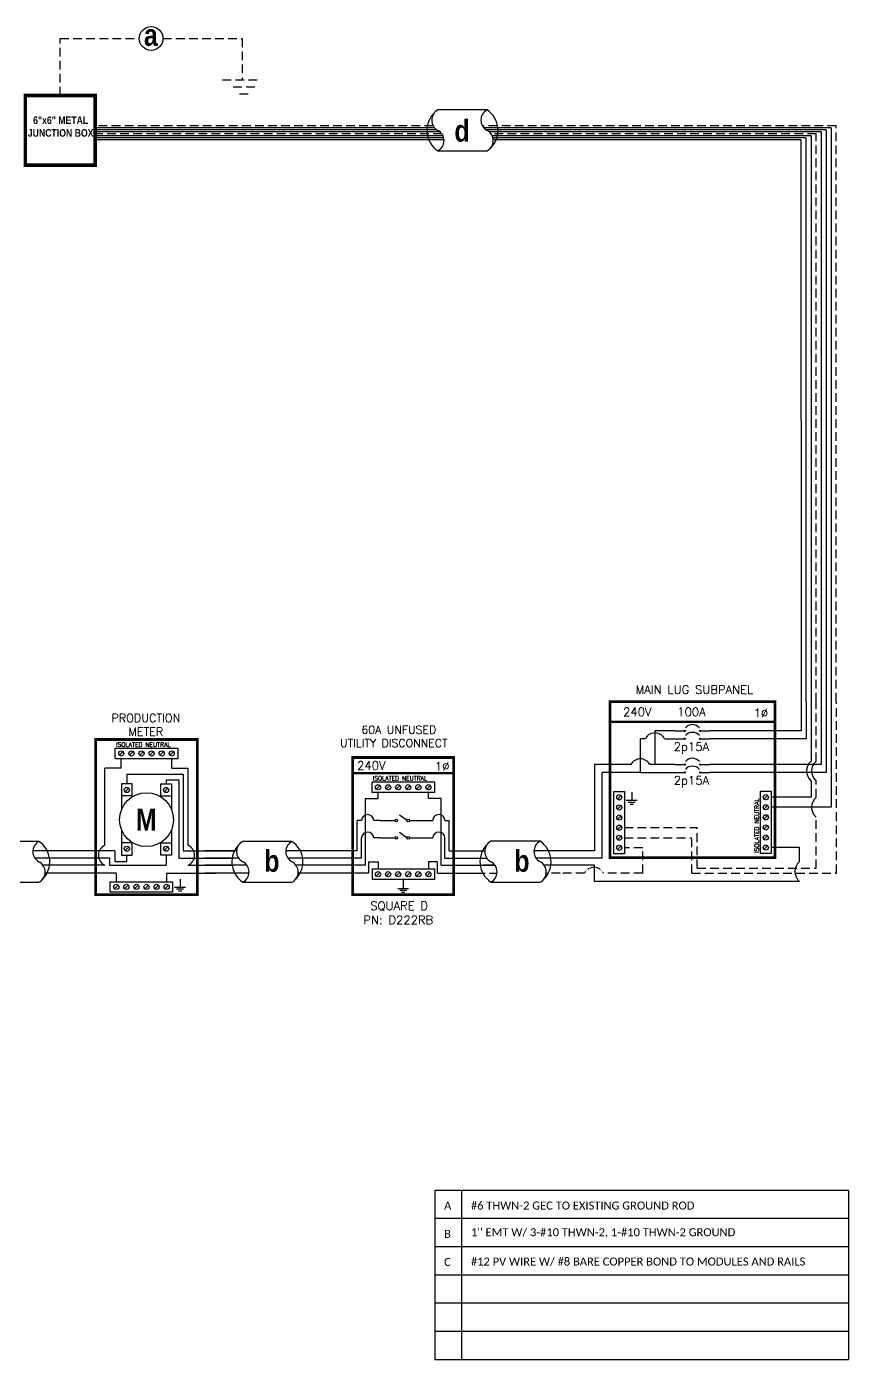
# Model space of a CAD drawing. Header units: feet. Extents: x 22430 to 23220, y 16036 to 16611.
# Drawn here: x 22866 to 23220, y 16036 to 16611 of the extents above; entities that cross this region are included whole.
import ezdxf

# ---------------------------------------------------------------- set-up
doc = ezdxf.new("R2010")
doc.units = ezdxf.units.FT
doc.header["$MEASUREMENT"] = 0
doc.linetypes.add('HIDDEN', pattern=[0.375, 0.25, -0.125])
for name, color, linetype in [('ONE LINE BLOCKS', 7, 'Continuous'), ('TABLES', 7, 'Continuous'), ('TEXT', 7, 'Continuous'), ('Z - TITLEBLOCK TXT', 7, 'Continuous')]:
    doc.layers.add(name, color=color, linetype=linetype)
doc.styles.add('ONE LINE TXT', font='techb___.ttf')
doc.styles.get("Standard").update_dxf_attribs({"font": 'simplex.shx'})

# ---------------------------------------------------------------- blocks, each defined once
blk = doc.blocks.new('*T14')
at = {"linetype": 'ByBlock', "lineweight": -2, "transparency": 16777216}
for p, q in [((0, 0), (178.52, 0)), ((0, 0), (0, -72.97)), ((11.58, 0), (11.58, -72.97)), ((178.52, 0), (178.52, -72.97)), ((0, -12.11), (178.52, -12.11)), ((0, -24.28), (178.52, -24.28)), ((0, -36.46), (178.52, -36.46)), ((0, -48.64), (178.52, -48.64)), ((0, -60.81), (178.52, -60.81)), ((0, -72.97), (178.52, -72.97))]:
    blk.add_line(p, q, dxfattribs=at)
at = {"color": 0, "linetype": 'Continuous', "transparency": 16777216, "char_height": 3.4544, "attachment_point": 7}
for s, insert, width in [('{\\fCalibri|b0|i0|c0;A', (4.06, -8.36), 3.4544), ('{\\fCalibri|b0|i0|c0;#6 THWN-2 GEC TO EXISTING GROUND ROD', (15.65, -8.36), 158.8095), ('{\\fCalibri|b0|i0|c0;B', (4.06, -20.53), 3.4544), ("{\\fCalibri|b0|i0|c0;1'' EMT W/ 3-#10 THWN-2, 1-#10 THWN-2 GROUND", (15.65, -20.53), 158.8095), ('{\\fCalibri|b0|i0|c0;#12 PV WIRE W/ #8 BARE COPPER BOND TO MODULES AND RAILS', (15.65, -32.71), 158.8095), ('{\\fCalibri|b0|i0|c0;C', (4.06, -32.71), 3.4544), ('{\\fCalibri|b0|i0|c0;', (4.06, -44.89), 3.4544), ('{\\fCalibri|b0|i0|c0;', (15.65, -44.89), 158.8095), ('{\\fCalibri|b0|i0|c0;', (4.06, -57.06), 3.4544), ('{\\fCalibri|b0|i0|c0;', (15.65, -57.06), 158.8095), ('{\\fCalibri|b0|i0|c0;', (4.06, -69.22), 3.4544), ('{\\fCalibri|b0|i0|c0;', (15.65, -69.22), 158.8095)]:
    blk.add_mtext(s, dxfattribs=dict(at, insert=insert, width=width))
blk = doc.blocks.new('M_METER PAN')
at = {"color": 253, "linetype": 'Continuous'}
for p, q in [((4.73, 8.02), (4.73, 8.75)), ((8.59, 8.02), (8.59, 8.75)), ((4.73, 8.02), (3.48, 8.02)), ((3.48, 2.14), (3.48, 8.02)), ((8.59, 8.02), (9.84, 8.02)), ((9.84, 2.14), (9.84, 8.02)), ((3.48, 0.61), (0, 0.61)), ((9.84, 0.61), (13.32, 0.61))]:
    blk.add_line(p, q, dxfattribs=at)
at = {"color": 7, "linetype": 'Continuous'}
for p, q in [((5.16, 7.56), (5.16, 6.82)), ((5.16, 7.56), (9.47, 7.56)), ((9.47, 7.56), (9.47, 1.71)), ((4.25, 1.71), (0, 1.71)), ((4.25, 1.71), (4.25, 0.9)), ((5.16, 0.9), (5.16, 1.37)), ((9.47, 1.71), (13.32, 1.71)), ((4.25, 0.9), (5.16, 0.9))]:
    blk.add_line(p, q, dxfattribs=at)
at = {"color": 10, "linetype": 'Continuous'}
for p, q in [((8.16, 7.14), (8.16, 6.82)), ((8.16, 7.14), (9.12, 7.14)), ((9.12, 7.14), (9.12, 1.15)), ((3.83, 1.15), (0, 1.15)), ((3.83, 1.15), (3.83, 0.61)), ((8.16, 1.37), (8.16, 0.61)), ((9.12, 1.15), (13.32, 1.15)), ((3.83, 0.61), (8.16, 0.61))]:
    blk.add_line(p, q, dxfattribs=at)
at = {"color": 1, "linetype": 'Continuous'}
for p, q in [((5.57, 5.9), (4.76, 5.9)), ((7.76, 5.9), (8.56, 5.9)), ((5.57, 2.33), (4.76, 2.33)), ((7.76, 2.33), (8.56, 2.33))]:
    blk.add_line(p, q, dxfattribs=at)
at = {"color": 253, "linetype": 'Continuous'}
for centre, start, end in [((3.82, 1.37), 113.9997, 246.0003), ((9.5, 1.37), 293.9997, 66.0003)]:
    blk.add_arc(centre, 0.835, start, end, dxfattribs=at)
at = {"layer": 'ONE LINE BLOCKS', "lineweight": 50, "const_width": 0.21}
blk.add_lwpolyline([(2.77, -1.65), (2.77, 10.22), (10.55, 10.22), (10.55, -1.65)], close=True, dxfattribs=at)
at = {"layer": 'TEXT', "color": 92, "linetype": 'HIDDEN', "ltscale": 15}
for p, q in [((4.35, 0), (0, 0)), ((4.35, 0), (4.35, -0.65)), ((8.2, 0), (8.2, -0.65)), ((8.2, 0), (13.32, 0))]:
    blk.add_line(p, q, dxfattribs=at)
at = {"layer": 'TEXT', "color": 92, "linetype": 'Continuous', "flags": 128}
for points in [[(9.23, -0.46), (9.23, -1.08)], [(8.81, -1.08), (9.64, -1.08)], [(9.5, -1.23), (8.96, -1.23)], [(9.35, -1.38), (9.1, -1.38)]]:
    blk.add_lwpolyline(points, dxfattribs=at)
at = {"layer": 'TEXT', "linetype": 'Continuous'}
blk.add_circle((6.66, 4.09), 2.06, dxfattribs=at)
at = {"layer": 'Z - TITLEBLOCK TXT', "color": 1, "linetype": 'Continuous'}
for p, q in [((4.27, 8.75), (4.27, 9.55)), ((4.27, 9.55), (9.05, 9.55)), ((9.05, 9.55), (9.05, 8.75)), ((9.05, 8.75), (4.27, 8.75)), ((4.76, 6.82), (4.76, 4.89)), ((5.57, 6.82), (4.76, 6.82)), ((5.57, 5.84), (5.57, 6.82)), ((7.76, 5.84), (7.76, 6.82)), ((7.76, 6.82), (8.56, 6.82)), ((8.56, 6.82), (8.56, 4.89)), ((4.76, 3.3), (4.76, 1.37)), ((8.56, 3.3), (8.56, 1.37)), ((5.57, 1.37), (5.57, 2.35)), ((7.76, 1.37), (7.76, 2.35)), ((4.76, 1.37), (5.57, 1.37)), ((8.56, 1.37), (7.76, 1.37)), ((3.89, -1.45), (3.89, -0.65)), ((3.89, -0.65), (8.66, -0.65)), ((8.66, -0.65), (8.66, -1.45)), ((8.66, -1.45), (3.89, -1.45))]:
    blk.add_line(p, q, dxfattribs=at)
at = {"layer": 'Z - TITLEBLOCK TXT', "color": 4, "linetype": 'Continuous'}
for p, q in [((4.87, 9.29), (4.6, 9.01)), ((5.64, 9.29), (5.37, 9.01)), ((6.42, 9.29), (6.14, 9.01)), ((7.19, 9.29), (6.91, 9.01)), ((7.96, 9.29), (7.68, 9.01)), ((8.73, 9.29), (8.45, 9.01)), ((5.3, 6.5), (5.02, 6.22)), ((8.3, 6.5), (8.02, 6.22)), ((5.3, 2.01), (5.02, 1.73)), ((8.3, 2.01), (8.02, 1.73)), ((4.49, -0.91), (4.21, -1.19)), ((5.26, -0.91), (4.98, -1.19)), ((6.03, -0.91), (5.75, -1.19)), ((6.8, -0.91), (6.52, -1.19)), ((7.57, -0.91), (7.29, -1.19)), ((8.34, -0.91), (8.06, -1.19))]:
    blk.add_line(p, q, dxfattribs=at)
for centre in [(4.73, 9.15), (5.51, 9.15), (6.28, 9.15), (7.05, 9.15), (7.82, 9.15), (8.59, 9.15), (5.16, 6.36), (8.16, 6.36), (5.16, 1.87), (8.16, 1.87), (4.35, -1.05), (5.12, -1.05), (5.89, -1.05), (6.66, -1.05), (7.43, -1.05), (8.2, -1.05)]:
    blk.add_circle(centre, 0.197, dxfattribs=at)
at = {"layer": 'TABLES', "color": 4, "linetype": 'Continuous'}
blk.add_text('ISOLATED NEUTRAL', height=0.3321, dxfattribs=at).set_placement((4.34, 9.67))
at = {"layer": 'TEXT', "color": 1, "insert": (6.61, 11.34), "char_height": 0.6278, "attachment_point": 5}
blk.add_mtext_dynamic_manual_height_columns('PRODUCTION METER', width=1.3203, gutter_width=7.17, heights=[0], dxfattribs=at)
at = {"layer": 'Z - TITLEBLOCK TXT', "color": 253, "linetype": 'Continuous', "style": 'ONE LINE TXT'}
blk.add_text('M', height=1.66, dxfattribs=at).set_placement((5.85, 3.26))
blk = doc.blocks.new('*U18')
at = {"color": 0}
blk.add_blockref('M_METER PAN', (0, 0), dxfattribs=at)
blk = doc.blocks.new('*U10')
at = {"color": 7, "linetype": 'Continuous'}
for p, q in [((6.67, 2.43), (2.91, 2.43)), ((2.44, 1.71), (0, 1.71)), ((9.57, 1.71), (6.2, 1.71)), ((2.91, -0.69), (6.67, -0.69))]:
    blk.add_line(p, q, dxfattribs=at)
at = {"color": 10, "linetype": 'Continuous'}
for p, q in [((2.59, 1.15), (0, 1.15)), ((9.57, 1.15), (6.35, 1.15))]:
    blk.add_line(p, q, dxfattribs=at)
at = {"color": 253, "linetype": 'Continuous'}
for p, q in [((3.21, 0.61), (0, 0.61)), ((9.57, 0.61), (6.97, 0.61))]:
    blk.add_line(p, q, dxfattribs=at)
at = {"color": 7, "linetype": 'Continuous'}
for centre, start, end in [((3.94, 0.87), 133.9732, 236.4265), ((5.63, 0.87), 313.9732, 56.4265)]:
    blk.add_arc(centre, 1.87, start, end, dxfattribs=at)
at = {"layer": 'TEXT', "color": 92, "linetype": 'HIDDEN', "ltscale": 15}
for p, q in [((3.37, 0), (0, 0)), ((9.57, 0), (7.14, 0))]:
    blk.add_line(p, q, dxfattribs=at)
at = {"layer": 'Z - TITLEBLOCK TXT', "linetype": 'Continuous'}
for centre, start, end in [((3.31, 1.65), 117.6639, 242.3361), ((7.08, 1.65), 117.6639, 242.3361), ((2.5, 0.09), 297.6639, 62.3361), ((6.26, 0.09), 297.6639, 62.3361)]:
    blk.add_arc(centre, 0.882, start, end, dxfattribs=at)
blk = doc.blocks.new('M_UTILITY DISCONNECT')
at = {"color": 253, "linetype": 'Continuous'}
for p, q in [((3.67, 5.71), (3.67, 6.17)), ((7.52, 5.71), (7.52, 6.17)), ((2.7, 0.61), (2.7, 5.71)), ((2.7, 5.71), (3.67, 5.71)), ((8.5, 5.71), (7.52, 5.71)), ((8.5, 0.61), (8.5, 5.71)), ((2.7, 0.61), (0, 0.61)), ((8.5, 0.61), (11.2, 0.61))]:
    blk.add_line(p, q, dxfattribs=at)
at = {"color": 7, "linetype": 'Continuous'}
for p, q in [((2.08, 1.71), (2.08, 4.03)), ((2.41, 4.03), (2.08, 4.03)), ((3.81, 4.03), (3.34, 4.03)), ((7.39, 4.03), (7.85, 4.03)), ((8.79, 4.03), (9.12, 4.03)), ((9.12, 1.71), (9.12, 4.03)), ((2.08, 1.71), (0, 1.71)), ((9.12, 1.71), (11.2, 1.71))]:
    blk.add_line(p, q, dxfattribs=at)
at = {"color": 10, "linetype": 'Continuous'}
for p, q in [((2.41, 1.15), (2.41, 2.7)), ((3.81, 2.7), (3.34, 2.7)), ((7.39, 2.7), (7.85, 2.7)), ((8.79, 1.15), (8.79, 2.7)), ((2.41, 1.15), (0, 1.15)), ((8.79, 1.15), (11.2, 1.15))]:
    blk.add_line(p, q, dxfattribs=at)
at = {"color": 7, "linetype": 'Continuous'}
for centre in [(2.88, 4.01), (8.32, 4.01)]:
    blk.add_arc(centre, 0.468, 3.2819, 176.7181, dxfattribs=at)
at = {"color": 10, "linetype": 'Continuous'}
for centre in [(2.88, 2.67), (8.32, 2.67)]:
    blk.add_arc(centre, 0.468, 3.2819, 176.7181, dxfattribs=at)
at = {"layer": 'ONE LINE BLOCKS', "lineweight": 50}
blk.add_line((1.73, 7.64), (9.46, 7.64), dxfattribs=at)
at = {"layer": 'ONE LINE BLOCKS', "lineweight": 50, "const_width": 0.21}
blk.add_lwpolyline([(1.73, -1.65), (1.73, 8.84), (9.46, 8.84), (9.46, -1.65)], close=True, dxfattribs=at)
at = {"layer": 'TEXT', "color": 92, "linetype": 'HIDDEN', "ltscale": 15}
for p, q in [((2.98, 0), (0, 0)), ((2.98, 0), (2.98, 0.87)), ((2.98, 0.87), (3.67, 0.87)), ((3.67, 0.87), (3.67, 0.32)), ((8.22, 0.87), (7.52, 0.87)), ((7.52, 0.87), (7.52, 0.32)), ((8.22, 0), (8.22, 0.87)), ((8.22, 0), (11.2, 0))]:
    blk.add_line(p, q, dxfattribs=at)
at = {"layer": 'TEXT', "color": 92, "linetype": 'Continuous', "flags": 128}
for points in [[(5.6, -0.54), (5.6, -1.16)], [(5.18, -1.16), (6.01, -1.16)], [(5.87, -1.32), (5.33, -1.32)], [(5.72, -1.47), (5.47, -1.47)]]:
    blk.add_lwpolyline(points, dxfattribs=at)
at = {"layer": 'Z - TITLEBLOCK TXT', "color": 1, "linetype": 'Continuous'}
for p, q in [((3.21, 6.17), (3.21, 6.97)), ((3.21, 6.97), (7.98, 6.97)), ((7.98, 6.17), (3.21, 6.17)), ((7.98, 6.97), (7.98, 6.17)), ((5.31, 4.47), (5.89, 4.04)), ((3.81, 4.03), (4.97, 4.03)), ((5.31, 3.13), (5.89, 2.7)), ((6.08, 4.03), (7.39, 4.03)), ((3.81, 2.7), (4.97, 2.7)), ((6.08, 2.7), (7.39, 2.7)), ((3.21, 0.32), (7.98, 0.32)), ((3.21, 0.32), (3.21, -0.49)), ((7.98, 0.32), (7.98, -0.49)), ((7.98, -0.49), (3.21, -0.49))]:
    blk.add_line(p, q, dxfattribs=at)
at = {"layer": 'Z - TITLEBLOCK TXT', "color": 4, "linetype": 'Continuous'}
for p, q in [((3.81, 6.71), (3.53, 6.43)), ((4.58, 6.71), (4.3, 6.43)), ((5.35, 6.71), (5.07, 6.43)), ((6.12, 6.71), (5.84, 6.43)), ((6.89, 6.71), (6.61, 6.43)), ((7.66, 6.71), (7.39, 6.43)), ((3.81, 0.06), (3.53, -0.22)), ((4.58, 0.06), (4.3, -0.22)), ((5.35, 0.06), (5.07, -0.22)), ((6.12, 0.06), (5.84, -0.22)), ((6.89, 0.06), (6.61, -0.22)), ((7.66, 0.06), (7.39, -0.22))]:
    blk.add_line(p, q, dxfattribs=at)
for centre in [(3.67, 6.57), (4.44, 6.57), (5.21, 6.57), (5.98, 6.57), (6.75, 6.57), (7.52, 6.57), (3.67, -0.08), (4.44, -0.08), (5.21, -0.08), (5.98, -0.08), (6.75, -0.08), (7.52, -0.08)]:
    blk.add_circle(centre, 0.197, dxfattribs=at)
at = {"layer": 'Z - TITLEBLOCK TXT', "color": 1, "linetype": 'Continuous'}
for centre in [(5.07, 4.03), (5.98, 4.03), (5.07, 2.7), (5.98, 2.7)]:
    blk.add_circle(centre, 0.0959, dxfattribs=at)
at = {"layer": 'TABLES', "color": 4, "linetype": 'Continuous'}
blk.add_text('ISOLATED NEUTRAL', height=0.3321, dxfattribs=at).set_placement((3.27, 7.09))
at = {"layer": 'TEXT', "color": 1}
for s, width, gutter_width, heights, insert, char_height, attachment_point in [('\\A1;\\pi2.3006; 60A UNFUSED \\P\\pi1.0912;UTILITY DISCONNECT', 11.508, 0, [1.92], (-0.32, 11.27), 0.612, 1), ('240V', 0.1481, 0.75, [0], (3.16, 8.23), 0.648, 5), ('1∅', 0.1481, 0.75, [0], (8.58, 8.17), 0.648, 5), ('\\A1;\\pi1.5665,t4.8065;SQUARE D\\P\\pi1.042,t4.282;PN: D222RB', 8.0394, 0.203, [2.35], (1.51, -2.17), 0.648, 1)]:
    blk.add_mtext_dynamic_manual_height_columns(s, width=width, gutter_width=gutter_width, heights=heights, dxfattribs=dict(at, insert=insert, char_height=char_height, attachment_point=attachment_point))
blk = doc.blocks.new('*U19')
at = {"layer": 'ONE LINE BLOCKS', "linetype": 'Continuous'}
h = blk.add_hatch(color=1, dxfattribs=at)
h.dxf.hatch_style = 1
edge = h.paths.add_edge_path()
edge.add_arc((32.25, -12.65), 0.291, 0, 360)
h = blk.add_hatch(color=1, dxfattribs=at)
h.dxf.hatch_style = 1
edge = h.paths.add_edge_path()
edge.add_arc((32.25, -16.02), 0.291, 0, 360)
h = blk.add_hatch(color=1, dxfattribs=at)
h.dxf.hatch_style = 1
edge = h.paths.add_edge_path()
edge.add_arc((38.92, -12.65), 0.291, 0, 360)
h = blk.add_hatch(color=1, dxfattribs=at)
h.dxf.hatch_style = 1
edge = h.paths.add_edge_path()
edge.add_arc((38.92, -16.02), 0.291, 0, 360)
h = blk.add_hatch(color=1, dxfattribs=at)
h.dxf.hatch_style = 1
edge = h.paths.add_edge_path()
edge.add_arc((32.25, -27.21), 0.291, 0, 360)
h = blk.add_hatch(color=1, dxfattribs=at)
h.dxf.hatch_style = 1
edge = h.paths.add_edge_path()
edge.add_arc((38.92, -27.21), 0.291, 0, 360)
h = blk.add_hatch(color=1, dxfattribs=at)
h.dxf.hatch_style = 1
edge = h.paths.add_edge_path()
edge.add_arc((32.25, -30.59), 0.291, 0, 360)
h = blk.add_hatch(color=1, dxfattribs=at)
h.dxf.hatch_style = 1
edge = h.paths.add_edge_path()
edge.add_arc((38.92, -30.59), 0.291, 0, 360)
at = {"color": 7, "linetype": 'Continuous'}
for p, q in [((82.46, 0), (82.46, -12.65)), ((91.16, 0), (91.16, -27.21)), ((28.05, -12.65), (19.39, -12.65)), ((19.39, -12.65), (19.39, -27.21)), ((82.46, -12.65), (43.12, -12.65)), ((8.98, -27.21), (-6.7, -27.21)), ((-6.7, -27.21), (-6.7, -64.37)), ((28.05, -27.21), (17.22, -27.21)), ((91.16, -27.21), (43.12, -27.21)), ((-6.7, -64.37), (-20.02, -64.37))]:
    blk.add_line(p, q, dxfattribs=at)
at = {"color": 10, "linetype": 'Continuous'}
for p, q in [((84.64, 0), (84.64, -16.02)), ((93.34, 0), (93.34, -30.59)), ((13.1, -30.59), (13.1, -16.02)), ((15.27, -16.02), (13.1, -16.02)), ((23.51, -16.02), (28.05, -16.02)), ((84.64, -16.02), (43.12, -16.02)), ((13.1, -30.59), (-3.41, -30.59)), ((-3.41, -67.54), (-3.41, -30.59)), ((13.1, -30.59), (28.05, -30.59)), ((93.34, -30.59), (43.12, -30.59)), ((-3.41, -67.54), (-20.02, -67.54))]:
    blk.add_line(p, q, dxfattribs=at)
at = {"color": 253, "linetype": 'Continuous'}
for p, q in [((86.81, 0), (86.81, -25.72)), ((95.51, 0), (95.51, -45.61)), ((86.81, -34.27), (86.81, -41.26)), ((86.81, -41.26), (69.51, -41.26)), ((95.51, -45.61), (69.51, -45.61)), ((81.85, -63.01), (69.51, -63.01)), ((81.85, -69.04), (81.85, -63.01)), ((-6.7, -70.59), (-20.02, -70.59)), ((-6.7, -77.59), (-6.7, -70.59)), ((81.85, -77.59), (-6.7, -77.59))]:
    blk.add_line(p, q, dxfattribs=at)
at = {"color": 10, "linetype": 'Continuous'}
blk.add_arc((19.39, -18.18), 4.65, 27.66392, 152.33608, dxfattribs=at)
at = {"color": 7, "linetype": 'Continuous'}
blk.add_arc((13.1, -29.37), 4.65, 27.66392, 152.33608, dxfattribs=at)
at = {"color": 253, "linetype": 'Continuous'}
for centre in [(90.39, -29.99), (85.42, -73.31)]:
    blk.add_arc(centre, 5.58, 129.92155, 230.07845, dxfattribs=at)
at = {"layer": 'ONE LINE BLOCKS', "lineweight": 50}
blk.add_line((0, -8.7), (71.17, -8.7), dxfattribs=at)
at = {"layer": 'ONE LINE BLOCKS', "lineweight": 50, "const_width": 1.19}
blk.add_lwpolyline([(0, -67.37), (0, 0), (71.17, 0), (71.17, -67.37)], close=True, dxfattribs=at)
at = {"layer": 'TEXT', "color": 92, "linetype": 'HIDDEN', "ltscale": 15}
for p, q in [((88.99, -25.72), (88.99, 0)), ((97.69, -74.03), (97.69, 0)), ((88.99, -41.34), (88.99, -34.27)), ((88.99, -71.85), (88.99, -49.89)), ((6.27, -54.39), (37.56, -54.39)), ((37.56, -71.85), (37.56, -54.39)), ((6.27, -58.74), (35.36, -58.74)), ((14.11, -63.09), (6.27, -63.09)), ((14.11, -74.03), (14.11, -63.09)), ((35.36, -74.03), (35.36, -58.74)), ((-11.01, -74.03), (-20.02, -74.03)), ((14.11, -74.03), (-2.77, -74.03)), ((35.36, -74.03), (97.69, -74.03)), ((37.56, -71.85), (88.99, -71.85))]:
    blk.add_line(p, q, dxfattribs=at)
at = {"layer": 'TEXT', "color": 92, "linetype": 'HIDDEN', "flags": 128}
for points in [[(9.38, -39.11), (9.38, -42.61)], [(7.04, -42.61), (11.72, -42.61)], [(10.91, -43.48), (7.85, -43.48)], [(10.1, -44.35), (8.66, -44.35)]]:
    blk.add_lwpolyline(points, dxfattribs=at)
at = {"layer": 'TEXT', "color": 92, "linetype": 'Continuous', "ltscale": 4}
for centre in [(92.46, -29.99), (92.46, -45.61)]:
    blk.add_arc(centre, 5.51, 129.05896, 230.94104, dxfattribs=at)
at = {"layer": 'TEXT', "color": 92, "linetype": 'HIDDEN', "ltscale": 0.3}
blk.add_arc((-6.89, -76.19), 4.65, 27.66392, 152.33608, dxfattribs=at)
at = {"layer": 'Z - TITLEBLOCK TXT', "color": 1, "linetype": 'Continuous'}
for p, q in [((1.73, -65.68), (1.73, -38.74)), ((1.73, -38.74), (6.27, -38.74)), ((6.27, -38.74), (6.27, -65.68)), ((64.97, -65.61), (64.97, -38.67)), ((64.97, -38.67), (69.51, -38.67)), ((69.51, -38.67), (69.51, -65.61)), ((6.27, -65.68), (1.73, -65.68)), ((69.51, -65.61), (64.97, -65.61))]:
    blk.add_line(p, q, dxfattribs=at)
at = {"layer": 'Z - TITLEBLOCK TXT', "color": 4, "linetype": 'Continuous'}
for p, q in [((4.79, -40.55), (3.22, -42.12)), ((4.79, -44.9), (3.22, -46.47)), ((68.02, -40.48), (66.45, -42.05)), ((68.02, -44.83), (66.45, -46.4)), ((4.79, -49.25), (3.22, -50.82)), ((68.02, -49.18), (66.45, -50.75)), ((4.79, -53.6), (3.22, -55.17)), ((68.02, -53.53), (66.45, -55.1)), ((4.79, -57.95), (3.22, -59.52)), ((4.79, -62.3), (3.22, -63.87)), ((68.02, -57.88), (66.45, -59.45)), ((68.02, -62.23), (66.45, -63.8))]:
    blk.add_line(p, q, dxfattribs=at)
at = {"layer": 'Z - TITLEBLOCK TXT', "color": 1, "linetype": 'Continuous', "flags": 128}
for points in [[(28.05, -12.65), (32.25, -12.65)], [(28.05, -12.65), (32.25, -12.65)], [(28.05, -16.02), (32.25, -16.02)], [(28.05, -16.02), (32.25, -16.02)], [(38.92, -12.65), (43.12, -12.65)], [(38.92, -16.02), (43.12, -16.02)], [(28.05, -27.21), (32.25, -27.21)], [(28.05, -27.21), (32.25, -27.21)], [(38.92, -27.21), (43.12, -27.21)], [(28.05, -30.59), (32.25, -30.59)], [(28.05, -30.59), (32.25, -30.59)], [(38.92, -30.59), (43.12, -30.59)]]:
    blk.add_lwpolyline(points, dxfattribs=at)
at = {"layer": 'Z - TITLEBLOCK TXT', "color": 1, "linetype": 'Continuous'}
for centre in [(32.25, -12.65), (32.25, -16.02), (38.92, -12.65), (38.92, -16.02), (32.25, -27.21), (38.92, -27.21), (32.25, -30.59), (38.92, -30.59)]:
    blk.add_circle(centre, 0.291, dxfattribs=at)
at = {"layer": 'Z - TITLEBLOCK TXT', "color": 4, "linetype": 'Continuous'}
for centre in [(4, -41.33), (67.24, -41.26), (4, -45.69), (67.24, -45.61), (4, -50.04), (67.24, -49.96), (4, -54.39), (67.24, -54.31), (4, -58.74), (4, -63.09), (67.24, -58.66), (67.24, -63.01)]:
    blk.add_circle(centre, 1.11, dxfattribs=at)
at = {"layer": 'Z - TITLEBLOCK TXT', "color": 1, "linetype": 'Continuous'}
for centre in [(35.58, -13.84), (35.58, -17.22), (35.58, -28.4), (35.58, -31.78)]:
    blk.add_arc(centre, 3.93, 40.3392, 139.6608, dxfattribs=at)
at = {"layer": 'TABLES', "color": 1, "linetype": 'Continuous'}
for p in [(27.55, -21.26), (27.55, -35.82)]:
    blk.add_text('2p15A', height=3.658, dxfattribs=at).set_placement(p)
at = {"layer": 'TABLES', "color": 4, "linetype": 'Continuous'}
blk.add_text('ISOLATED NEUTRAL', height=1.8743, rotation=90, dxfattribs=at).set_placement((64.31, -65.25))
at = {"layer": 'TEXT', "color": 1, "attachment_point": 5}
for s, width, gutter_width, insert, char_height in [('MAIN LUG SUBPANEL ', 62.3984, 7.17, (36.43, 5.18), 3.6576), ('240V', 0.1481, 0.75, (11.79, -4.45), 3.658), ('100A', 0.1481, 0.75, (35.17, -4.45), 3.658), ('1∅', 0.1481, 0.75, (65.15, -4.96), 3.658)]:
    blk.add_mtext_dynamic_manual_height_columns(s, width=width, gutter_width=gutter_width, heights=[0], dxfattribs=dict(at, insert=insert, char_height=char_height))

msp = doc.modelspace()

# ---------------------------------------------------------------- linework, layer by layer
at = {"color": 7, "linetype": 'Continuous'}
for p, q in [((23064.48, 16574.84), (23043.24, 16574.84)), ((23208.63, 16565.42), (23208.63, 16319.54)), ((23043.24, 16557.21), (23064.48, 16557.21)), ((23199.93, 16561.98), (23199.98, 16319.54)), ((23087.37, 16259.24), (23066.13, 16259.24)), ((23059.9, 16255.16), (23063.47, 16255.16)), ((23097.5, 16255.16), (23084.72, 16255.16)), ((23066.13, 16241.61), (23087.37, 16241.61))]:
    msp.add_line(p, q, dxfattribs=at)
at = {"color": 253, "linetype": 'Continuous'}
for p, q in [((23041.82, 16567.14), (22895.32, 16567.14)), ((23045.45, 16563.7), (22895.32, 16563.7)), ((23212.98, 16567.14), (23063.06, 16567.14)), ((23204.28, 16563.7), (23066.69, 16563.7)), ((23204.28, 16563.7), (23204.28, 16319.54)), ((23212.98, 16567.14), (23212.98, 16319.54)), ((23056.79, 16248.95), (23067.84, 16248.95)), ((23067.84, 16248.95), (23062.64, 16248.95)), ((23097.5, 16248.95), (23089.08, 16248.95))]:
    msp.add_line(p, q, dxfattribs=at)
at = {"color": 10, "linetype": 'Continuous'}
for p, q in [((23042.8, 16566.28), (22895.32, 16566.28)), ((23045.75, 16562.84), (22895.32, 16562.84)), ((23210.81, 16566.28), (23064.05, 16566.28)), ((23202.11, 16562.84), (23067, 16562.84)), ((23202.11, 16562.84), (23202.11, 16319.54)), ((23210.81, 16566.28), (23210.81, 16319.54)), ((23058.43, 16251.99), (23064.35, 16251.99)), ((23097.5, 16251.99), (23085.6, 16251.99))]:
    msp.add_line(p, q, dxfattribs=at)
at = {"linetype": 'Continuous'}
for p, q in [((23044.14, 16565.42), (22895.32, 16565.42)), ((23208.63, 16565.42), (23065.38, 16565.42)), ((23045.89, 16561.98), (22895.32, 16561.98)), ((23199.93, 16561.98), (23067.14, 16561.98))]:
    msp.add_line(p, q, dxfattribs=at)
at = {"color": 7, "linetype": 'Continuous'}
msp.add_circle((22919.49, 16605.67), 5.11, dxfattribs=at)
for centre, start, end in [((23049.09, 16566.02), 133.97324, 236.42648), ((23058.63, 16566.02), 313.97324, 56.42648), ((23071.98, 16250.43), 133.97324, 236.42648), ((23081.52, 16250.43), 313.97324, 56.42648)]:
    msp.add_arc(centre, 10.58, start, end, dxfattribs=at)
at = {"layer": 'ONE LINE BLOCKS', "lineweight": 50, "const_width": 1.53}
msp.add_lwpolyline([(22895.32, 16550.97), (22865.22, 16550.97), (22865.22, 16581.08), (22895.32, 16581.08)], close=True, dxfattribs=at)
at = {"layer": 'TEXT', "color": 92, "linetype": 'HIDDEN', "ltscale": 15}
for p, q in [((22880.27, 16581.08), (22880.27, 16605.67)), ((22880.27, 16605.67), (22914.38, 16605.67)), ((22924.6, 16605.67), (22958.72, 16605.67)), ((22958.72, 16605.67), (22958.72, 16587.88)), ((23041.21, 16568), (22895.32, 16568)), ((23215.16, 16568), (23062.45, 16568)), ((23215.16, 16319.54), (23215.16, 16568)), ((23044.94, 16564.56), (22895.32, 16564.56)), ((23206.46, 16564.56), (23066.19, 16564.56)), ((23206.46, 16319.54), (23206.46, 16564.56)), ((23059.9, 16245.5), (23068.77, 16245.5)), ((23096.07, 16245.5), (23090.01, 16245.5)), ((23097.15, 16245.5), (23097.5, 16245.5))]:
    msp.add_line(p, q, dxfattribs=at)
at = {"layer": 'TEXT', "color": 92, "linetype": 'HIDDEN', "ltscale": 15, "flags": 128}
for points in [[(22950.24, 16587.88), (22967.2, 16587.88)], [(22964.26, 16584.74), (22953.17, 16584.74)], [(22961.32, 16581.6), (22956.11, 16581.6)]]:
    msp.add_lwpolyline(points, dxfattribs=at)
at = {"layer": 'Z - TITLEBLOCK TXT', "linetype": 'Continuous'}
for centre, start, end in [((23045.55, 16570.43), 117.66392, 242.33608), ((23066.79, 16570.43), 117.66392, 242.33608), ((23040.93, 16561.62), 297.66392, 62.33608), ((23062.17, 16561.62), 297.66392, 62.33608), ((23068.44, 16254.83), 117.66392, 242.33608), ((23089.68, 16254.83), 117.66392, 242.33608), ((23063.82, 16246.02), 297.66392, 62.33608), ((23085.06, 16246.02), 297.66392, 62.33608)]:
    msp.add_arc(centre, 4.98, start, end, dxfattribs=at)

# ---------------------------------------------------------------- block references
for name, p in [('*U19', (23117.52, 16319.54)), ('*T14', (23041.87, 16108.67))]:
    msp.add_blockref(name, p)
at = {"color": 155, "true_color": 0x647190, "xscale": 5.644441731736358, "yscale": 5.644441731736358, "zscale": 5.644441731736358}
for name, p in [('*U18', (22879.91, 16245.5)), ('M_UTILITY DISCONNECT', (22996.7, 16245.5)), ('*U10', (22833.44, 16245.5)), ('*U10', (22942.66, 16245.5))]:
    msp.add_blockref(name, p, dxfattribs=at)

# ---------------------------------------------------------------- texts
at = {"layer": 'ONE LINE BLOCKS', "color": 1, "linetype": 'Continuous', "insert": (22880.45, 16572.03), "char_height": 3.2756, "width": 28.3929, "attachment_point": 2, "style": 'ONE LINE TXT'}
msp.add_mtext('6"x6" METAL JUNCTION BOX  ', dxfattribs=at)
at = {"layer": 'Z - TITLEBLOCK TXT', "color": 1, "linetype": 'Continuous', "char_height": 9.3833, "attachment_point": 1, "style": 'ONE LINE TXT'}
for s, insert in [('{\\W1;\\C256;a}', (22916.39, 16611.86)), ('{\\W1;\\C256;d}', (23050.38, 16570.51)), ('{\\W1;\\C256;b}', (22968.32, 16255.46)), ('{\\W1;\\C256;b}', (23076.24, 16255.46))]:
    msp.add_mtext_dynamic_manual_height_columns(s, width=0.1385, gutter_width=2.13, heights=[0], dxfattribs=dict(at, insert=insert))

doc.saveas('drawing.dxf')
